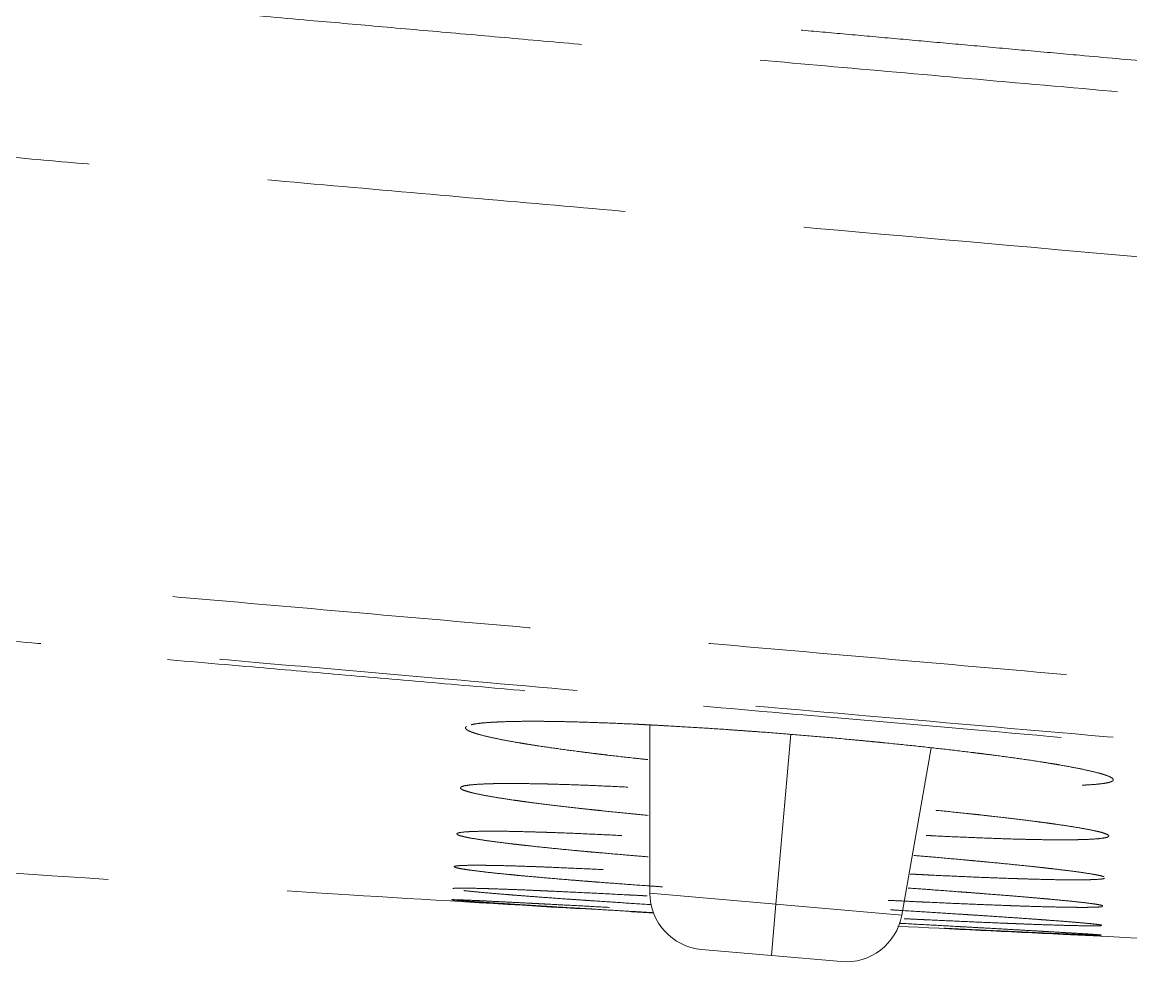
# Model space of a CAD drawing. Header units: millimetres. Extents: x 2433 to 4809, y -10272 to -6912.
# Drawn here: x 3986.93 to 4006.55, y -8263.03 to -8246.41 of the extents above; entities that cross this region are included whole.
import ezdxf

# ---------------------------------------------------------------- set-up
doc = ezdxf.new("R2010")
doc.units = ezdxf.units.MM
doc.linetypes.add('HIDDEN', pattern=[9.525, 6.35, -3.175])
doc.linetypes.add('HIDDEN2', pattern=[4.7625, 3.175, -1.5875])
doc.layers.add('HIDDEN', color=252, linetype='HIDDEN2', lineweight=13)

msp = doc.modelspace()

# ---------------------------------------------------------------- linework, layer by layer
at = {"layer": 'HIDDEN', "linetype": 'HIDDEN', "lineweight": 18, "extrusion": (-1, -2.22045e-16, 0)}
for p, q in [((3998.041, -8258.843), (3998.041, -8261.818)), ((4000.269, -8262.013), (4000.532, -8259.008)), ((4002.497, -8262.208), (4003.018, -8259.25)), ((4000.269, -8262.013), (3998.041, -8261.818)), ((4000.19, -8262.922), (4000.269, -8262.013)), ((4000.269, -8262.013), (4002.497, -8262.208)), ((4000.19, -8262.922), (3998.954, -8262.814)), ((4000.19, -8262.922), (4001.425, -8263.03))]:
    msp.add_line(p, q, dxfattribs=at)
at = {"layer": 'HIDDEN', "linetype": 'HIDDEN', "lineweight": 18}
for centre, start, end in [((3999.041, -8261.818), 180, 265), ((4001.512, -8262.034), 265, 350)]:
    msp.add_arc(centre, 1, start, end, dxfattribs=at)
for points, knots in [([(4026.015, -8248.854), (4025.937, -8248.846), (4025.781, -8248.83), (4025.547, -8248.806), (4025.315, -8248.783), (4025.084, -8248.759), (4024.854, -8248.736), (4024.625, -8248.713), (4024.398, -8248.69), (4024.172, -8248.668), (4023.947, -8248.645), (4023.723, -8248.623), (4023.5, -8248.601), (4023.279, -8248.579), (4023.059, -8248.557), (4022.84, -8248.536), (4022.6, -8248.512), (4022.34, -8248.487), (4022.061, -8248.46), (4021.785, -8248.433), (4021.513, -8248.407), (4021.245, -8248.382), (4020.98, -8248.357), (4020.719, -8248.332), (4020.461, -8248.308), (4020.208, -8248.285), (4019.957, -8248.262), (4019.711, -8248.239), (4019.468, -8248.217), (4019.236, -8248.196), (4019.011, -8248.176), (4018.788, -8248.156), (4018.556, -8248.135), (4018.313, -8248.114), (4018.061, -8248.092), (4017.799, -8248.069), (4017.551, -8248.047), (4017.319, -8248.027), (4017.106, -8248.008), (4016.894, -8247.99), (4016.682, -8247.971), (4016.47, -8247.953), (4016.259, -8247.934), (4016.047, -8247.916), (4015.877, -8247.901), (4015.747, -8247.89), (4015.655, -8247.882), (4015.557, -8247.874), (4015.454, -8247.865), (4015.346, -8247.855), (4015.232, -8247.845), (4015.114, -8247.835), (4014.99, -8247.824), (4014.861, -8247.813), (4014.727, -8247.801), (4014.587, -8247.789), (4014.443, -8247.776), (4014.293, -8247.763), (4014.048, -8247.741), (4013.712, -8247.712), (4013.286, -8247.674), (4012.863, -8247.637), (4012.115, -8247.57), (4011.046, -8247.476), (4009.664, -8247.352), (4008.305, -8247.231), (4006.968, -8247.111), (4005.78, -8247.004), (4004.737, -8246.91), (4003.839, -8246.829), (4002.96, -8246.749), (4002.1, -8246.672), (4001.259, -8246.596), (4000.438, -8246.522), (3999.635, -8246.45), (3998.61, -8246.357), (3997.378, -8246.246), (3995.953, -8246.117), (3994.591, -8245.995), (3993.293, -8245.877), (3992.024, -8245.763), (3990.782, -8245.651), (3989.564, -8245.541), (3988.401, -8245.436), (3987.294, -8245.336), (3986.241, -8245.241), (3985.255, -8245.152), (3984.33, -8245.068), (3983.461, -8244.99), (3982.627, -8244.914), (3981.682, -8244.829), (3980.636, -8244.735), (3979.5, -8244.633), (3978.563, -8244.548), (3977.807, -8244.481), (3977.217, -8244.428), (3976.643, -8244.376), (3976.085, -8244.327), (3975.539, -8244.278), (3974.892, -8244.22), (3974.146, -8244.154), (3973.293, -8244.079), (3972.444, -8244.004), (3971.593, -8243.93), (3970.742, -8243.855), (3969.988, -8243.79), (3969.327, -8243.732), (3968.759, -8243.683), (3968.018, -8243.619), (3967.088, -8243.539), (3965.952, -8243.442), (3964.964, -8243.358), (3964.134, -8243.287), (3963.477, -8243.231), (3962.796, -8243.173), (3962.089, -8243.113), (3961.066, -8243.027), (3959.686, -8242.91), (3958.302, -8242.793), (3957.204, -8242.699), (3956.429, -8242.634), (3955.624, -8242.566), (3954.787, -8242.495), (3953.92, -8242.421), (3953.022, -8242.345), (3952.092, -8242.267), (3951.05, -8242.178), (3949.885, -8242.08), (3948.586, -8241.97), (3947.223, -8241.854), (3945.797, -8241.733), (3944.407, -8241.615), (3943.054, -8241.501), (3941.745, -8241.39), (3940.383, -8241.274), (3938.969, -8241.154), (3937.813, -8241.056), (3936.929, -8240.981), (3936.333, -8240.93), (3935.731, -8240.879), (3935.124, -8240.827), (3934.511, -8240.775), (3933.892, -8240.722), (3933.268, -8240.669), (3932.639, -8240.615), (3932.005, -8240.56), (3931.365, -8240.505), (3930.663, -8240.445), (3929.895, -8240.378), (3929.056, -8240.305), (3928.199, -8240.231), (3927.506, -8240.17), (3926.984, -8240.125), (3926.641, -8240.095), (3926.302, -8240.065), (3925.967, -8240.035), (3925.694, -8240.011), (3925.483, -8239.993), (3925.334, -8239.979), (3925.191, -8239.967), (3925.052, -8239.955), (3924.918, -8239.943), (3924.789, -8239.932), (3924.666, -8239.921), (3924.547, -8239.91), (3924.434, -8239.9), (3924.325, -8239.891), (3924.222, -8239.882), (3924.124, -8239.874), (3924.031, -8239.866), (3923.91, -8239.855), (3923.761, -8239.842), (3923.579, -8239.827), (3923.395, -8239.811), (3923.209, -8239.796), (3923.02, -8239.78), (3922.828, -8239.765), (3922.635, -8239.749), (3922.439, -8239.733), (3922.266, -8239.72), (3922.117, -8239.708), (3921.993, -8239.698), (3921.872, -8239.688), (3921.751, -8239.679), (3921.633, -8239.67), (3921.516, -8239.66), (3921.401, -8239.651), (3921.288, -8239.643), (3921.176, -8239.634), (3921.066, -8239.625), (3920.957, -8239.617), (3920.851, -8239.608), (3920.746, -8239.6), (3920.642, -8239.592), (3920.448, -8239.577), (3920.162, -8239.555), (3919.784, -8239.526), (3919.406, -8239.497), (3919.028, -8239.468), (3918.65, -8239.44), (3918.273, -8239.412), (3917.895, -8239.384), (3917.517, -8239.356), (3917.266, -8239.337), (3917.14, -8239.328)], [0, 0, 0, 0, 0.002163, 0.004315, 0.006455, 0.008584, 0.010701, 0.012807, 0.014901, 0.016983, 0.019054, 0.021114, 0.023162, 0.025199, 0.027224, 0.029237, 0.031239, 0.033842, 0.036411, 0.038947, 0.041449, 0.043918, 0.046353, 0.048756, 0.051125, 0.053461, 0.055764, 0.058034, 0.060272, 0.062477, 0.064437, 0.066489, 0.068631, 0.070864, 0.073187, 0.0756, 0.078103, 0.080063, 0.082021, 0.083977, 0.085932, 0.087885, 0.089837, 0.091787, 0.093735, 0.09454, 0.095393, 0.096294, 0.097243, 0.09824, 0.099285, 0.100378, 0.101519, 0.102708, 0.103944, 0.105227, 0.106558, 0.107936, 0.109362, 0.113317, 0.117239, 0.121128, 0.124984, 0.137905, 0.15062, 0.163121, 0.175403, 0.187458, 0.195883, 0.204134, 0.212208, 0.220107, 0.227829, 0.235374, 0.242743, 0.249935, 0.263598, 0.27668, 0.289178, 0.301094, 0.31243, 0.324112, 0.335287, 0.345955, 0.356116, 0.365774, 0.374937, 0.383246, 0.391223, 0.398869, 0.406191, 0.417235, 0.427641, 0.437446, 0.443025, 0.448435, 0.453691, 0.458808, 0.463805, 0.468701, 0.476608, 0.484329, 0.492175, 0.499956, 0.507736, 0.515584, 0.520716, 0.525912, 0.531211, 0.541104, 0.551477, 0.562467, 0.568279, 0.574302, 0.580545, 0.587016, 0.593721, 0.608689, 0.624975, 0.631801, 0.638904, 0.646289, 0.653957, 0.66191, 0.67015, 0.678675, 0.687484, 0.698822, 0.71074, 0.723241, 0.736326, 0.749993, 0.761535, 0.773556, 0.786058, 0.79904, 0.812502, 0.817923, 0.823398, 0.828926, 0.834507, 0.840139, 0.845823, 0.851558, 0.857344, 0.863179, 0.869063, 0.874996, 0.882558, 0.890287, 0.898183, 0.906246, 0.909445, 0.912609, 0.915735, 0.918824, 0.921875, 0.923296, 0.92467, 0.925997, 0.927278, 0.928512, 0.929699, 0.930839, 0.931933, 0.932979, 0.933979, 0.934931, 0.935836, 0.936694, 0.937505, 0.939157, 0.94083, 0.942523, 0.944238, 0.945973, 0.94773, 0.949508, 0.951308, 0.953129, 0.954277, 0.955409, 0.956527, 0.957629, 0.958717, 0.959789, 0.960846, 0.961888, 0.962914, 0.963926, 0.964922, 0.965903, 0.966868, 0.967818, 0.968753, 0.972226, 0.975699, 0.979172, 0.982644, 0.986117, 0.989588, 0.99306, 0.99653, 1, 1, 1, 1]), ([(3971.527, -8244.568), (3971.598, -8244.574), (3971.739, -8244.586), (3971.951, -8244.605), (3972.165, -8244.623), (3972.401, -8244.644), (3972.66, -8244.667), (3972.944, -8244.692), (3973.24, -8244.718), (3973.548, -8244.745), (3973.871, -8244.774), (3974.212, -8244.804), (3974.571, -8244.835), (3974.991, -8244.872), (3975.48, -8244.915), (3976.05, -8244.966), (3976.621, -8245.016), (3977.192, -8245.067), (3977.762, -8245.117), (3978.404, -8245.173), (3979.129, -8245.237), (3979.947, -8245.31), (3980.836, -8245.388), (3981.71, -8245.465), (3982.563, -8245.541), (3983.389, -8245.613), (3984.27, -8245.691), (3985.263, -8245.779), (3986.384, -8245.878), (3987.648, -8245.989), (3989.014, -8246.11), (3990.48, -8246.239), (3991.897, -8246.364), (3993.255, -8246.484), (3994.546, -8246.598), (3995.911, -8246.719), (3997.349, -8246.846), (3999.102, -8247), (4001.214, -8247.187), (4003.731, -8247.409), (4006.457, -8247.649), (4009.394, -8247.908), (4011.776, -8248.119), (4013.543, -8248.275), (4014.635, -8248.371), (4015.756, -8248.47), (4016.904, -8248.571), (4018.081, -8248.675), (4019.036, -8248.759), (4019.771, -8248.824), (4020.288, -8248.87), (4020.838, -8248.918), (4021.422, -8248.97), (4022.039, -8249.024), (4022.553, -8249.069), (4022.951, -8249.104), (4023.219, -8249.128), (4023.478, -8249.151), (4023.729, -8249.173), (4023.971, -8249.195), (4024.205, -8249.216), (4024.43, -8249.236), (4024.647, -8249.255), (4024.855, -8249.274), (4025.055, -8249.292), (4025.246, -8249.309), (4025.429, -8249.326), (4025.603, -8249.341), (4025.768, -8249.356), (4025.925, -8249.371), (4026.027, -8249.38), (4026.077, -8249.385)], [0, 0, 0, 0, 0.003879, 0.007746, 0.011646, 0.015627, 0.020683, 0.025872, 0.031253, 0.036887, 0.042799, 0.049024, 0.055587, 0.062506, 0.072072, 0.082482, 0.09376, 0.103447, 0.113863, 0.125013, 0.138704, 0.153681, 0.169953, 0.187519, 0.201664, 0.216796, 0.232917, 0.250025, 0.271334, 0.294485, 0.319486, 0.346338, 0.375033, 0.397325, 0.420971, 0.445973, 0.472329, 0.500039, 0.542316, 0.588448, 0.638444, 0.692304, 0.75002, 0.769548, 0.789597, 0.810167, 0.831257, 0.852868, 0.874999, 0.88388, 0.893373, 0.903479, 0.914201, 0.925539, 0.937495, 0.942568, 0.947487, 0.95225, 0.956859, 0.961312, 0.96561, 0.969753, 0.973739, 0.977569, 0.981243, 0.984761, 0.988122, 0.991326, 0.994374, 0.997266, 1, 1, 1, 1]), ([(4026.068, -8252.276), (4025.961, -8252.266), (4025.74, -8252.245), (4025.402, -8252.214), (4025.051, -8252.182), (4024.685, -8252.149), (4024.306, -8252.115), (4023.913, -8252.08), (4023.505, -8252.043), (4023.084, -8252.006), (4022.609, -8251.964), (4022.084, -8251.918), (4021.515, -8251.867), (4020.946, -8251.817), (4020.376, -8251.767), (4019.806, -8251.717), (4019.335, -8251.676), (4018.779, -8251.627), (4017.957, -8251.554), (4016.59, -8251.433), (4014.676, -8251.265), (4010.683, -8250.912), (4005.3, -8250.436), (3999.841, -8249.954), (3996.013, -8249.616), (3993.292, -8249.376), (3990.529, -8249.132), (3988.11, -8248.918), (3985.967, -8248.728), (3984.032, -8248.557), (3981.852, -8248.364), (3979.982, -8248.199), (3978.52, -8248.07), (3977.559, -8247.985), (3976.638, -8247.903), (3975.756, -8247.826), (3974.913, -8247.751), (3974.109, -8247.68), (3973.345, -8247.613), (3972.62, -8247.55), (3971.934, -8247.489), (3971.489, -8247.45), (3971.274, -8247.432)], [0, 0, 0, 0, 0.005929, 0.012111, 0.018548, 0.025238, 0.032183, 0.039382, 0.046835, 0.054542, 0.062503, 0.072919, 0.083335, 0.093751, 0.104167, 0.114583, 0.124999, 0.130054, 0.14508, 0.170076, 0.205043, 0.24998, 0.388966, 0.49996, 0.54881, 0.598428, 0.648815, 0.69997, 0.730738, 0.765996, 0.805745, 0.849985, 0.868201, 0.885703, 0.902491, 0.918564, 0.933923, 0.948567, 0.962497, 0.975712, 0.988213, 1, 1, 1, 1]), ([(3970.619, -8254.913), (3970.738, -8254.924), (3970.979, -8254.945), (3971.342, -8254.977), (3971.711, -8255.009), (3972.086, -8255.042), (3972.466, -8255.075), (3972.853, -8255.109), (3973.244, -8255.143), (3973.642, -8255.178), (3974.045, -8255.213), (3974.453, -8255.249), (3974.867, -8255.285), (3975.287, -8255.322), (3975.713, -8255.359), (3976.144, -8255.396), (3976.581, -8255.435), (3977.023, -8255.473), (3977.471, -8255.512), (3977.925, -8255.552), (3978.384, -8255.592), (3978.849, -8255.633), (3979.32, -8255.674), (3979.796, -8255.715), (3980.278, -8255.758), (3980.765, -8255.8), (3981.258, -8255.843), (3981.757, -8255.887), (3982.262, -8255.931), (3982.772, -8255.975), (3983.287, -8256.02), (3983.808, -8256.066), (3985.3, -8256.196), (3987.761, -8256.411), (3991.188, -8256.71), (3994.614, -8257.009), (3998.039, -8257.308), (4001.463, -8257.607), (4004.887, -8257.906), (4008.309, -8258.204), (4011.394, -8258.474), (4014.065, -8258.707), (4016.244, -8258.898), (4018.191, -8259.068), (4019.906, -8259.217), (4021.388, -8259.347), (4022.638, -8259.456), (4023.656, -8259.545), (4024.442, -8259.613), (4024.997, -8259.661), (4025.289, -8259.687), (4025.397, -8259.696)], [0, 0, 0, 0, 0.006523, 0.01315, 0.019879, 0.02671, 0.033645, 0.040682, 0.047822, 0.055065, 0.06241, 0.069859, 0.07741, 0.085063, 0.09282, 0.100679, 0.108641, 0.116706, 0.124874, 0.133144, 0.141518, 0.149993, 0.158572, 0.167254, 0.176038, 0.184925, 0.193915, 0.203007, 0.212202, 0.221501, 0.230901, 0.240405, 0.250011, 0.312506, 0.375001, 0.437497, 0.499992, 0.562492, 0.624993, 0.687494, 0.749995, 0.794089, 0.833939, 0.869547, 0.900912, 0.928034, 0.950913, 0.96955, 0.983943, 0.994093, 1, 1, 1, 1]), ([(3970.524, -8256.031), (3970.564, -8256.035), (3970.644, -8256.042), (3970.764, -8256.052), (3970.884, -8256.063), (3971.005, -8256.073), (3971.127, -8256.084), (3971.251, -8256.095), (3971.389, -8256.107), (3971.54, -8256.12), (3971.705, -8256.135), (3971.876, -8256.149), (3972.052, -8256.165), (3972.252, -8256.182), (3972.481, -8256.202), (3972.741, -8256.225), (3973.016, -8256.249), (3973.309, -8256.274), (3973.618, -8256.301), (3973.957, -8256.331), (3974.33, -8256.363), (3974.742, -8256.399), (3975.184, -8256.438), (3975.665, -8256.48), (3976.187, -8256.525), (3976.757, -8256.575), (3977.398, -8256.631), (3978.122, -8256.694), (3978.938, -8256.765), (3979.829, -8256.842), (3980.705, -8256.919), (3981.559, -8256.993), (3982.385, -8257.065), (3983.267, -8257.142), (3984.362, -8257.237), (3985.705, -8257.354), (3987.332, -8257.496), (3989.12, -8257.652), (3990.875, -8257.805), (3992.585, -8257.953), (3994.233, -8258.097), (3995.998, -8258.251), (3998.184, -8258.441), (4000.864, -8258.675), (4004.107, -8258.957), (4007.683, -8259.269), (4010.711, -8259.533), (4013.105, -8259.741), (4014.776, -8259.887), (4016.51, -8260.038), (4017.908, -8260.159), (4018.952, -8260.25), (4019.624, -8260.309), (4020.304, -8260.368), (4020.994, -8260.428), (4021.561, -8260.478), (4021.994, -8260.516), (4022.284, -8260.541), (4022.55, -8260.564), (4022.793, -8260.585), (4023.013, -8260.604), (4023.209, -8260.621), (4023.539, -8260.65), (4023.992, -8260.689), (4024.559, -8260.738), (4024.919, -8260.769), (4025.091, -8260.783)], [0, 0, 0, 0, 0.00221, 0.004402, 0.006592, 0.008794, 0.011025, 0.013298, 0.015627, 0.018575, 0.021595, 0.024706, 0.027921, 0.031253, 0.035725, 0.040471, 0.045511, 0.050859, 0.056523, 0.062507, 0.069473, 0.076999, 0.085094, 0.09376, 0.103369, 0.113786, 0.125013, 0.138581, 0.153518, 0.169833, 0.187519, 0.201609, 0.216722, 0.232862, 0.250026, 0.276845, 0.306617, 0.339349, 0.375033, 0.403062, 0.433238, 0.465565, 0.500041, 0.553395, 0.612841, 0.678386, 0.750021, 0.779495, 0.81015, 0.841985, 0.875001, 0.887162, 0.899493, 0.911992, 0.92466, 0.937497, 0.943244, 0.948565, 0.953457, 0.957922, 0.961959, 0.965568, 0.968747, 0.980133, 0.990552, 1, 1, 1, 1]), ([(4025.219, -8260.717), (4025.095, -8260.707), (4024.836, -8260.684), (4024.428, -8260.649), (4023.984, -8260.61), (4023.596, -8260.576), (4023.166, -8260.539), (4022.598, -8260.489), (4022.002, -8260.437), (4021.478, -8260.391), (4021.126, -8260.36), (4020.744, -8260.327), (4020.333, -8260.291), (4019.892, -8260.253), (4019.421, -8260.212), (4018.92, -8260.168), (4018.094, -8260.096), (4016.966, -8259.997), (4015.559, -8259.874), (4014.194, -8259.755), (4012.87, -8259.639), (4010.284, -8259.414), (4006.619, -8259.094), (4002.063, -8258.696), (3998.005, -8258.341), (3994.406, -8258.027), (3991.472, -8257.771), (3989.16, -8257.569), (3987.365, -8257.412), (3985.738, -8257.27), (3984.099, -8257.127), (3982.472, -8256.985), (3981.005, -8256.857), (3979.849, -8256.756), (3978.952, -8256.677), (3978.137, -8256.606), (3977.317, -8256.535), (3976.502, -8256.463), (3975.719, -8256.395), (3975.049, -8256.337), (3974.479, -8256.287), (3974.042, -8256.249), (3973.722, -8256.221), (3973.497, -8256.201), (3973.284, -8256.182), (3973.082, -8256.165), (3972.892, -8256.148), (3972.714, -8256.133), (3972.546, -8256.118), (3972.39, -8256.104), (3972.225, -8256.09), (3972.052, -8256.075), (3971.871, -8256.059), (3971.702, -8256.044), (3971.546, -8256.031), (3971.401, -8256.018), (3971.285, -8256.008), (3971.194, -8256), (3971.127, -8255.994), (3971.061, -8255.988), (3970.998, -8255.983), (3970.937, -8255.977), (3970.877, -8255.972), (3970.819, -8255.967), (3970.761, -8255.962), (3970.704, -8255.957), (3970.646, -8255.952), (3970.588, -8255.947), (3970.549, -8255.943), (3970.53, -8255.942)], [0, 0, 0, 0, 0.006794, 0.014268, 0.022422, 0.031253, 0.035619, 0.046038, 0.062505, 0.06841, 0.07486, 0.081856, 0.089397, 0.097483, 0.106114, 0.115288, 0.125006, 0.151534, 0.177298, 0.202298, 0.226534, 0.250005, 0.344343, 0.427677, 0.500008, 0.566907, 0.624995, 0.66083, 0.693609, 0.723327, 0.749989, 0.783397, 0.812488, 0.830346, 0.846717, 0.861597, 0.87499, 0.891652, 0.906241, 0.917903, 0.92832, 0.937493, 0.941797, 0.945897, 0.949788, 0.95347, 0.95694, 0.9602, 0.963253, 0.9661, 0.968746, 0.972286, 0.975596, 0.978674, 0.981527, 0.984165, 0.986605, 0.987887, 0.989119, 0.990308, 0.991457, 0.992574, 0.993662, 0.994729, 0.995782, 0.996827, 0.997873, 0.998928, 1, 1, 1, 1]), ([(3994.879, -8258.838), (3994.884, -8258.837), (3994.891, -8258.836), (3994.935, -8258.826), (3994.982, -8258.819), (3995.093, -8258.806), (3995.157, -8258.801), (3995.248, -8258.795), (3995.267, -8258.794), (3995.306, -8258.792), (3995.365, -8258.789), (3995.429, -8258.786), (3995.562, -8258.782), (3995.658, -8258.78), (3995.866, -8258.777), (3995.977, -8258.777), (3996.156, -8258.778), (3996.217, -8258.779), (3996.313, -8258.78), (3996.345, -8258.781), (3996.41, -8258.782), (3996.444, -8258.782), (3996.611, -8258.786), (3996.75, -8258.789), (3997.041, -8258.798), (3997.191, -8258.804), (3997.504, -8258.816), (3997.665, -8258.823), (3997.874, -8258.833), (3997.916, -8258.835), (3998.001, -8258.84), (3998.128, -8258.846), (3998.257, -8258.853), (3998.517, -8258.868), (3998.87, -8258.888), (3999.233, -8258.912), (3999.51, -8258.931), (3999.603, -8258.938), (3999.79, -8258.951), (3999.884, -8258.958), (4000.166, -8258.979), (4000.355, -8258.994), (4000.544, -8259.009)], [0, 0, 0, 0, 0.011788, 0.011788, 0.082375, 0.082375, 0.152961, 0.152961, 0.170608, 0.170608, 0.188254, 0.223548, 0.223548, 0.294134, 0.294134, 0.364721, 0.364721, 0.400014, 0.400014, 0.417661, 0.417661, 0.435307, 0.435307, 0.505894, 0.505894, 0.576481, 0.576481, 0.647067, 0.647067, 0.664714, 0.664714, 0.68236, 0.717654, 0.717654, 0.78824, 0.858827, 0.858827, 0.89412, 0.89412, 0.929413, 0.929413, 1, 1, 1, 1]), ([(3998.007, -8259.456), (3997.929, -8259.448), (3997.852, -8259.439), (3997.611, -8259.413), (3997.451, -8259.395), (3997.256, -8259.372), (3997.217, -8259.367), (3997.14, -8259.358), (3997.102, -8259.353), (3996.988, -8259.339), (3996.914, -8259.33), (3996.697, -8259.302), (3996.56, -8259.284), (3996.298, -8259.247), (3996.174, -8259.229), (3995.997, -8259.202), (3995.94, -8259.193), (3995.858, -8259.18), (3995.83, -8259.176), (3995.777, -8259.167), (3995.75, -8259.162), (3995.621, -8259.14), (3995.526, -8259.123), (3995.353, -8259.09), (3995.274, -8259.073), (3995.134, -8259.042), (3995.071, -8259.026), (3995.004, -8259.007), (3994.991, -8259.003), (3994.966, -8258.996), (3994.954, -8258.992), (3994.921, -8258.981), (3994.9, -8258.974), (3994.847, -8258.954), (3994.82, -8258.94), (3994.785, -8258.915), (3994.776, -8258.903), (3994.778, -8258.887), (3994.781, -8258.881), (3994.789, -8258.873), (3994.792, -8258.871), (3994.796, -8258.868), (3994.797, -8258.868), (3994.797, -8258.867)], [0, 0, 0, 0, 0.037978, 0.037978, 0.11965, 0.11965, 0.140069, 0.140069, 0.160487, 0.160487, 0.201323, 0.201323, 0.282996, 0.282996, 0.364668, 0.364668, 0.405505, 0.405505, 0.425923, 0.425923, 0.446341, 0.446341, 0.528014, 0.528014, 0.609686, 0.609686, 0.691359, 0.691359, 0.711777, 0.711777, 0.732195, 0.732195, 0.773032, 0.773032, 0.854704, 0.854704, 0.936377, 0.936377, 0.977213, 0.977213, 0.997631, 0.997631, 1, 1, 1, 1]), ([(4000.544, -8259.009), (4000.734, -8259.025), (4000.922, -8259.041), (4001.294, -8259.073), (4001.479, -8259.09), (4001.755, -8259.116), (4001.846, -8259.124), (4001.983, -8259.138), (4002.028, -8259.142), (4002.119, -8259.151), (4002.164, -8259.156), (4002.39, -8259.178), (4002.566, -8259.196), (4002.911, -8259.233), (4003.248, -8259.27), (4003.568, -8259.308), (4003.763, -8259.332), (4003.802, -8259.337), (4003.879, -8259.346), (4003.917, -8259.351), (4004.031, -8259.365), (4004.104, -8259.375), (4004.321, -8259.403), (4004.459, -8259.422), (4004.72, -8259.459), (4004.844, -8259.478), (4005.02, -8259.505), (4005.077, -8259.514), (4005.16, -8259.528), (4005.187, -8259.532), (4005.241, -8259.541), (4005.267, -8259.546), (4005.397, -8259.568), (4005.491, -8259.586), (4005.664, -8259.619), (4005.743, -8259.636), (4005.884, -8259.668), (4005.946, -8259.683), (4006.013, -8259.702), (4006.026, -8259.705), (4006.051, -8259.713), (4006.087, -8259.724), (4006.117, -8259.734), (4006.171, -8259.755), (4006.225, -8259.78), (4006.242, -8259.803), (4006.241, -8259.819), (4006.238, -8259.824), (4006.23, -8259.832), (4006.227, -8259.834), (4006.22, -8259.839), (4006.215, -8259.841), (4006.191, -8259.853), (4006.161, -8259.861), (4006.086, -8259.876), (4006.039, -8259.882), (4005.928, -8259.894), (4005.864, -8259.899), (4005.773, -8259.904), (4005.754, -8259.905), (4005.716, -8259.907), (4005.656, -8259.909), (4005.592, -8259.911), (4005.459, -8259.915), (4005.363, -8259.916), (4005.155, -8259.917), (4005.044, -8259.917), (4004.865, -8259.915), (4004.803, -8259.914), (4004.708, -8259.912), (4004.676, -8259.912), (4004.61, -8259.91), (4004.577, -8259.91), (4004.41, -8259.906), (4004.27, -8259.902), (4003.98, -8259.892), (4003.829, -8259.887), (4003.517, -8259.874), (4003.355, -8259.866), (4003.146, -8259.856), (4003.103, -8259.854), (4003.019, -8259.85), (4002.975, -8259.847), (4002.931, -8259.845), (4002.929, -8259.845)], [0, 0, 0, 0, 0.036352, 0.036352, 0.072703, 0.072703, 0.090879, 0.090879, 0.099967, 0.099967, 0.109055, 0.109055, 0.145407, 0.145407, 0.181759, 0.21811, 0.21811, 0.227198, 0.227198, 0.236286, 0.236286, 0.254462, 0.254462, 0.290814, 0.290814, 0.327166, 0.327166, 0.345342, 0.345342, 0.354429, 0.354429, 0.363517, 0.363517, 0.399869, 0.399869, 0.436221, 0.436221, 0.472573, 0.472573, 0.481661, 0.481661, 0.490748, 0.508924, 0.508924, 0.545276, 0.581628, 0.581628, 0.599804, 0.599804, 0.608892, 0.608892, 0.61798, 0.61798, 0.654331, 0.654331, 0.690683, 0.690683, 0.727035, 0.727035, 0.736123, 0.736123, 0.745211, 0.763387, 0.763387, 0.799738, 0.799738, 0.83609, 0.83609, 0.854266, 0.854266, 0.863354, 0.863354, 0.872442, 0.872442, 0.908793, 0.908793, 0.945145, 0.945145, 0.981497, 0.981497, 0.990585, 0.990585, 0.999673, 1, 1, 1, 1]), ([(3998.009, -8260.442), (3997.902, -8260.431), (3997.796, -8260.421), (3997.527, -8260.395), (3997.366, -8260.379), (3997.171, -8260.358), (3997.132, -8260.354), (3997.055, -8260.346), (3997.017, -8260.342), (3996.903, -8260.33), (3996.829, -8260.322), (3996.612, -8260.298), (3996.474, -8260.282), (3996.212, -8260.25), (3996.088, -8260.235), (3995.911, -8260.212), (3995.854, -8260.204), (3995.771, -8260.193), (3995.744, -8260.189), (3995.69, -8260.181), (3995.664, -8260.178), (3995.534, -8260.159), (3995.439, -8260.144), (3995.266, -8260.116), (3995.187, -8260.102), (3995.046, -8260.076), (3994.984, -8260.063), (3994.916, -8260.047), (3994.903, -8260.044), (3994.878, -8260.038), (3994.866, -8260.035), (3994.833, -8260.026), (3994.812, -8260.02), (3994.758, -8260.003), (3994.732, -8259.993), (3994.696, -8259.973), (3994.688, -8259.963), (3994.689, -8259.95), (3994.692, -8259.946), (3994.7, -8259.94), (3994.704, -8259.938), (3994.711, -8259.934), (3994.716, -8259.932), (3994.741, -8259.923), (3994.77, -8259.917), (3994.846, -8259.905), (3994.893, -8259.9), (3995.004, -8259.892), (3995.068, -8259.888), (3995.16, -8259.885), (3995.179, -8259.884), (3995.217, -8259.883), (3995.277, -8259.881), (3995.34, -8259.88), (3995.474, -8259.878), (3995.57, -8259.878), (3995.778, -8259.879), (3995.889, -8259.881), (3996.068, -8259.884), (3996.13, -8259.885), (3996.225, -8259.887), (3996.257, -8259.888), (3996.323, -8259.89), (3996.356, -8259.891), (3996.523, -8259.896), (3996.663, -8259.9), (3996.953, -8259.911), (3997.104, -8259.917), (3997.417, -8259.931), (3997.578, -8259.939), (3997.787, -8259.95), (3997.829, -8259.952), (3997.914, -8259.956), (3997.969, -8259.959), (3998.023, -8259.962), (3998.035, -8259.963)], [0, 0, 0, 0, 0.027385, 0.027385, 0.070477, 0.070477, 0.081251, 0.081251, 0.092024, 0.092024, 0.11357, 0.11357, 0.156662, 0.156662, 0.199754, 0.199754, 0.221301, 0.221301, 0.232074, 0.232074, 0.242847, 0.242847, 0.285939, 0.285939, 0.329031, 0.329031, 0.372124, 0.372124, 0.382897, 0.382897, 0.39367, 0.39367, 0.415216, 0.415216, 0.458308, 0.458308, 0.501401, 0.501401, 0.522947, 0.522947, 0.53372, 0.53372, 0.544493, 0.544493, 0.587585, 0.587585, 0.630677, 0.630677, 0.67377, 0.67377, 0.684543, 0.684543, 0.695316, 0.716862, 0.716862, 0.759954, 0.759954, 0.803047, 0.803047, 0.824593, 0.824593, 0.835366, 0.835366, 0.846139, 0.846139, 0.889231, 0.889231, 0.932324, 0.932324, 0.975416, 0.975416, 0.986189, 0.986189, 0.996962, 1, 1, 1, 1]), ([(4003.106, -8260.353), (4003.123, -8260.355), (4003.141, -8260.356), (4003.323, -8260.375), (4003.483, -8260.391), (4003.678, -8260.412), (4003.717, -8260.416), (4003.794, -8260.424), (4003.832, -8260.428), (4003.946, -8260.441), (4004.02, -8260.449), (4004.237, -8260.473), (4004.374, -8260.489), (4004.637, -8260.521), (4004.761, -8260.536), (4004.937, -8260.559), (4004.994, -8260.567), (4005.077, -8260.578), (4005.105, -8260.582), (4005.158, -8260.589), (4005.185, -8260.593), (4005.314, -8260.611), (4005.409, -8260.626), (4005.583, -8260.653), (4005.661, -8260.667), (4005.803, -8260.692), (4005.865, -8260.705), (4005.933, -8260.72), (4005.946, -8260.723), (4005.971, -8260.728), (4006.006, -8260.737), (4006.037, -8260.745), (4006.091, -8260.762), (4006.118, -8260.772), (4006.154, -8260.79), (4006.162, -8260.799), (4006.161, -8260.811), (4006.158, -8260.815), (4006.151, -8260.821), (4006.147, -8260.823), (4006.14, -8260.826), (4006.135, -8260.828), (4006.111, -8260.837), (4006.081, -8260.842), (4006.005, -8260.853), (4005.959, -8260.857), (4005.848, -8260.865), (4005.784, -8260.868), (4005.692, -8260.871), (4005.673, -8260.871), (4005.635, -8260.872), (4005.575, -8260.873), (4005.511, -8260.874), (4005.378, -8260.875), (4005.282, -8260.875), (4005.074, -8260.874), (4004.962, -8260.872), (4004.783, -8260.869), (4004.722, -8260.867), (4004.626, -8260.865), (4004.594, -8260.864), (4004.528, -8260.862), (4004.495, -8260.862), (4004.328, -8260.857), (4004.188, -8260.852), (4003.897, -8260.841), (4003.747, -8260.835), (4003.434, -8260.822), (4003.272, -8260.814), (4003.063, -8260.804), (4003.021, -8260.802), (4002.936, -8260.798), (4002.866, -8260.794), (4002.795, -8260.79), (4002.767, -8260.789)], [0, 0, 0, 0, 0.004633, 0.004633, 0.048552, 0.048552, 0.059531, 0.059531, 0.070511, 0.070511, 0.09247, 0.09247, 0.136389, 0.136389, 0.180307, 0.180307, 0.202266, 0.202266, 0.213246, 0.213246, 0.224225, 0.224225, 0.268144, 0.268144, 0.312062, 0.312062, 0.355981, 0.355981, 0.36696, 0.36696, 0.37794, 0.399899, 0.399899, 0.443817, 0.443817, 0.487736, 0.487736, 0.509695, 0.509695, 0.520675, 0.520675, 0.531654, 0.531654, 0.575573, 0.575573, 0.619491, 0.619491, 0.663409, 0.663409, 0.674389, 0.674389, 0.685369, 0.707328, 0.707328, 0.751246, 0.751246, 0.795165, 0.795165, 0.817124, 0.817124, 0.828103, 0.828103, 0.839083, 0.839083, 0.883001, 0.883001, 0.92692, 0.92692, 0.970838, 0.970838, 0.981818, 0.981818, 0.992797, 1, 1, 1, 1]), ([(3998.011, -8261.176), (3997.881, -8261.166), (3997.754, -8261.155), (3997.464, -8261.131), (3997.303, -8261.117), (3997.108, -8261.099), (3997.069, -8261.096), (3996.992, -8261.089), (3996.954, -8261.086), (3996.84, -8261.075), (3996.766, -8261.068), (3996.549, -8261.048), (3996.411, -8261.034), (3996.148, -8261.008), (3996.024, -8260.995), (3995.848, -8260.975), (3995.79, -8260.969), (3995.707, -8260.959), (3995.68, -8260.956), (3995.626, -8260.95), (3995.6, -8260.947), (3995.47, -8260.931), (3995.375, -8260.919), (3995.201, -8260.896), (3995.122, -8260.885), (3994.981, -8260.863), (3994.919, -8260.853), (3994.851, -8260.841), (3994.838, -8260.838), (3994.813, -8260.833), (3994.801, -8260.831), (3994.767, -8260.824), (3994.747, -8260.819), (3994.693, -8260.806), (3994.666, -8260.798), (3994.631, -8260.782), (3994.622, -8260.775), (3994.624, -8260.766), (3994.627, -8260.762), (3994.635, -8260.758), (3994.638, -8260.757), (3994.646, -8260.754), (3994.65, -8260.753), (3994.675, -8260.746), (3994.705, -8260.742), (3994.781, -8260.734), (3994.828, -8260.731), (3994.939, -8260.726), (3995.003, -8260.725), (3995.095, -8260.723), (3995.114, -8260.723), (3995.152, -8260.723), (3995.212, -8260.723), (3995.276, -8260.723), (3995.409, -8260.723), (3995.505, -8260.724), (3995.713, -8260.728), (3995.825, -8260.731), (3996.004, -8260.736), (3996.066, -8260.738), (3996.161, -8260.741), (3996.194, -8260.742), (3996.259, -8260.744), (3996.292, -8260.745), (3996.46, -8260.751), (3996.599, -8260.756), (3996.89, -8260.769), (3997.041, -8260.775), (3997.353, -8260.79), (3997.515, -8260.798), (3997.724, -8260.809), (3997.767, -8260.811), (3997.851, -8260.816), (3997.922, -8260.82), (3997.994, -8260.824), (3998.023, -8260.825)], [0, 0, 0, 0, 0.032502, 0.032502, 0.075183, 0.075183, 0.085853, 0.085853, 0.096524, 0.096524, 0.117864, 0.117864, 0.160545, 0.160545, 0.203227, 0.203227, 0.224567, 0.224567, 0.235238, 0.235238, 0.245908, 0.245908, 0.288589, 0.288589, 0.33127, 0.33127, 0.373952, 0.373952, 0.384622, 0.384622, 0.395292, 0.395292, 0.416633, 0.416633, 0.459314, 0.459314, 0.501995, 0.501995, 0.523336, 0.523336, 0.534006, 0.534006, 0.544677, 0.544677, 0.587358, 0.587358, 0.630039, 0.630039, 0.67272, 0.67272, 0.683391, 0.683391, 0.694061, 0.715402, 0.715402, 0.758083, 0.758083, 0.800764, 0.800764, 0.822105, 0.822105, 0.832775, 0.832775, 0.843445, 0.843445, 0.886126, 0.886126, 0.928808, 0.928808, 0.971489, 0.971489, 0.982159, 0.982159, 0.99283, 1, 1, 1, 1]), ([(3982.119, -8261.117), (3982.539, -8261.151), (3986.07, -8261.426), (3990.966, -8261.744), (3995.443, -8262.014), (3996.806, -8262.094)], [0, 0, 0, 0, 0.085903, 0.721754, 1, 1, 1, 1]), ([(4002.714, -8261.152), (4002.844, -8261.163), (4002.972, -8261.174), (4003.262, -8261.199), (4003.422, -8261.213), (4003.618, -8261.231), (4003.656, -8261.235), (4003.734, -8261.242), (4003.772, -8261.245), (4003.885, -8261.256), (4003.96, -8261.263), (4004.176, -8261.283), (4004.314, -8261.297), (4004.577, -8261.323), (4004.701, -8261.336), (4004.878, -8261.355), (4004.935, -8261.361), (4005.018, -8261.37), (4005.045, -8261.373), (4005.099, -8261.38), (4005.126, -8261.383), (4005.255, -8261.398), (4005.35, -8261.409), (4005.524, -8261.431), (4005.603, -8261.442), (4005.744, -8261.462), (4005.807, -8261.471), (4005.875, -8261.483), (4005.888, -8261.485), (4005.913, -8261.489), (4005.948, -8261.496), (4005.979, -8261.502), (4006.033, -8261.514), (4006.06, -8261.522), (4006.08, -8261.529), (4006.081, -8261.53), (4006.082, -8261.53)], [0, 0, 0, 0, 0.070421, 0.070421, 0.162655, 0.162655, 0.185713, 0.185713, 0.208772, 0.208772, 0.254889, 0.254889, 0.347123, 0.347123, 0.439357, 0.439357, 0.485474, 0.485474, 0.508532, 0.508532, 0.531591, 0.531591, 0.623825, 0.623825, 0.716059, 0.716059, 0.808293, 0.808293, 0.831351, 0.831351, 0.85441, 0.900527, 0.900527, 0.992761, 0.992761, 1, 1, 1, 1]), ([(3998.264, -8261.707), (3998.205, -8261.703), (3998.147, -8261.699), (3997.917, -8261.683), (3997.749, -8261.671), (3997.42, -8261.646), (3997.259, -8261.634), (3997.063, -8261.619), (3997.025, -8261.616), (3996.947, -8261.61), (3996.909, -8261.607), (3996.795, -8261.598), (3996.721, -8261.592), (3996.504, -8261.575), (3996.366, -8261.563), (3996.103, -8261.54), (3995.979, -8261.529), (3995.802, -8261.513), (3995.745, -8261.508), (3995.662, -8261.5), (3995.635, -8261.497), (3995.581, -8261.492), (3995.555, -8261.489), (3995.425, -8261.477), (3995.33, -8261.467), (3995.156, -8261.448), (3995.077, -8261.439), (3994.936, -8261.421), (3994.873, -8261.413), (3994.806, -8261.403), (3994.793, -8261.402), (3994.768, -8261.398), (3994.756, -8261.396), (3994.722, -8261.39), (3994.702, -8261.387), (3994.648, -8261.377), (3994.621, -8261.371), (3994.586, -8261.359), (3994.577, -8261.354), (3994.579, -8261.347), (3994.582, -8261.345), (3994.59, -8261.342), (3994.593, -8261.341), (3994.601, -8261.34), (3994.605, -8261.339), (3994.631, -8261.335), (3994.66, -8261.332), (3994.737, -8261.328), (3994.784, -8261.327), (3994.895, -8261.325), (3994.96, -8261.325), (3995.051, -8261.325), (3995.07, -8261.326), (3995.109, -8261.326), (3995.169, -8261.327), (3995.232, -8261.328), (3995.366, -8261.33), (3995.463, -8261.332), (3995.671, -8261.338), (3995.783, -8261.342), (3995.962, -8261.348), (3996.024, -8261.35), (3996.119, -8261.354), (3996.152, -8261.355), (3996.218, -8261.358), (3996.251, -8261.359), (3996.418, -8261.366), (3996.558, -8261.372), (3996.849, -8261.385), (3997, -8261.392), (3997.313, -8261.407), (3997.475, -8261.415), (3997.684, -8261.425), (3997.727, -8261.428), (3997.811, -8261.432), (3997.895, -8261.436), (3997.979, -8261.441), (3998.021, -8261.443)], [0, 0, 0, 0, 0.013832, 0.013832, 0.055369, 0.055369, 0.096905, 0.096905, 0.10729, 0.10729, 0.117674, 0.117674, 0.138442, 0.138442, 0.179979, 0.179979, 0.221516, 0.221516, 0.242285, 0.242285, 0.252669, 0.252669, 0.263053, 0.263053, 0.30459, 0.30459, 0.346127, 0.346127, 0.387664, 0.387664, 0.398048, 0.398048, 0.408432, 0.408432, 0.4292, 0.4292, 0.470737, 0.470737, 0.512274, 0.512274, 0.533043, 0.533043, 0.543427, 0.543427, 0.553811, 0.553811, 0.595348, 0.595348, 0.636885, 0.636885, 0.678422, 0.678422, 0.688806, 0.688806, 0.69919, 0.719958, 0.719958, 0.761495, 0.761495, 0.803032, 0.803032, 0.823801, 0.823801, 0.834185, 0.834185, 0.844569, 0.844569, 0.886106, 0.886106, 0.927643, 0.927643, 0.96918, 0.96918, 0.979564, 0.979564, 0.989948, 1, 1, 1, 1]), ([(4006.087, -8261.558), (4006.087, -8261.558), (4006.087, -8261.558), (4006.083, -8261.56), (4006.078, -8261.561), (4006.053, -8261.566), (4006.024, -8261.57), (4005.948, -8261.576), (4005.902, -8261.578), (4005.791, -8261.582), (4005.726, -8261.583), (4005.635, -8261.583), (4005.616, -8261.583), (4005.577, -8261.583), (4005.518, -8261.583), (4005.454, -8261.583), (4005.321, -8261.582), (4005.128, -8261.579), (4004.905, -8261.573), (4004.725, -8261.568), (4004.663, -8261.566), (4004.568, -8261.563), (4004.535, -8261.562), (4004.47, -8261.56), (4004.437, -8261.559), (4004.269, -8261.553), (4004.129, -8261.548), (4003.838, -8261.537), (4003.687, -8261.53), (4003.374, -8261.516), (4003.212, -8261.509), (4003.003, -8261.499), (4002.961, -8261.497), (4002.876, -8261.492), (4002.786, -8261.488), (4002.695, -8261.483), (4002.647, -8261.481)], [0, 0, 0, 0, 0.001086, 0.001086, 0.023728, 0.023728, 0.114295, 0.114295, 0.204863, 0.204863, 0.29543, 0.29543, 0.318072, 0.318072, 0.340714, 0.385998, 0.385998, 0.476565, 0.567133, 0.567133, 0.612416, 0.612416, 0.635058, 0.635058, 0.6577, 0.6577, 0.748268, 0.748268, 0.838835, 0.838835, 0.929403, 0.929403, 0.952044, 0.952044, 0.974686, 1, 1, 1, 1]), ([(3994.555, -8261.736), (3994.556, -8261.736), (3994.556, -8261.736), (3994.56, -8261.735), (3994.563, -8261.734), (3994.571, -8261.734), (3994.575, -8261.733), (3994.601, -8261.731), (3994.63, -8261.73), (3994.707, -8261.729), (3994.754, -8261.73), (3994.865, -8261.731), (3994.93, -8261.732), (3995.022, -8261.735), (3995.041, -8261.735), (3995.079, -8261.736), (3995.139, -8261.738), (3995.203, -8261.74), (3995.337, -8261.744), (3995.433, -8261.748), (3995.642, -8261.755), (3995.754, -8261.76), (3995.933, -8261.767), (3995.995, -8261.77), (3996.091, -8261.774), (3996.123, -8261.776), (3996.189, -8261.779), (3996.222, -8261.78), (3996.39, -8261.788), (3996.53, -8261.794), (3996.821, -8261.808), (3996.972, -8261.815), (3997.285, -8261.831), (3997.447, -8261.839), (3997.657, -8261.85), (3997.699, -8261.852), (3997.784, -8261.856), (3997.868, -8261.861), (3997.952, -8261.865), (3997.994, -8261.867)], [0, 0, 0, 0, 0.004252, 0.004252, 0.026392, 0.026392, 0.048531, 0.048531, 0.137089, 0.137089, 0.225648, 0.225648, 0.314206, 0.314206, 0.336345, 0.336345, 0.358485, 0.402764, 0.402764, 0.491322, 0.491322, 0.57988, 0.57988, 0.624159, 0.624159, 0.646299, 0.646299, 0.668438, 0.668438, 0.756997, 0.756997, 0.845555, 0.845555, 0.934113, 0.934113, 0.956252, 0.956252, 0.978392, 1, 1, 1, 1]), ([(3998.055, -8262.021), (3997.884, -8262.01), (3997.718, -8262), (3997.39, -8261.978), (3997.23, -8261.968), (3997.034, -8261.954), (3996.995, -8261.952), (3996.918, -8261.947), (3996.88, -8261.944), (3996.766, -8261.936), (3996.692, -8261.931), (3996.475, -8261.916), (3996.337, -8261.906), (3996.074, -8261.887), (3995.949, -8261.877), (3995.773, -8261.864), (3995.716, -8261.86), (3995.632, -8261.853), (3995.605, -8261.851), (3995.551, -8261.847), (3995.525, -8261.844), (3995.395, -8261.834), (3995.3, -8261.826), (3995.126, -8261.811), (3995.047, -8261.804), (3994.906, -8261.79), (3994.843, -8261.784), (3994.776, -8261.776), (3994.763, -8261.775), (3994.749, -8261.774), (3994.748, -8261.773), (3994.747, -8261.773)], [0, 0, 0, 0, 0.106747, 0.106747, 0.214791, 0.214791, 0.241802, 0.241802, 0.268813, 0.268813, 0.322835, 0.322835, 0.430879, 0.430879, 0.538923, 0.538923, 0.592945, 0.592945, 0.619956, 0.619956, 0.646967, 0.646967, 0.755011, 0.755011, 0.863054, 0.863054, 0.971098, 0.971098, 0.998109, 0.998109, 1, 1, 1, 1]), ([(4002.61, -8261.729), (4002.763, -8261.74), (4002.913, -8261.75), (4003.225, -8261.773), (4003.385, -8261.785), (4003.581, -8261.8), (4003.62, -8261.803), (4003.697, -8261.808), (4003.735, -8261.811), (4003.849, -8261.82), (4003.923, -8261.826), (4004.14, -8261.843), (4004.278, -8261.854), (4004.541, -8261.875), (4004.665, -8261.886), (4004.842, -8261.901), (4004.899, -8261.906), (4004.982, -8261.913), (4005.01, -8261.916), (4005.064, -8261.92), (4005.09, -8261.923), (4005.22, -8261.935), (4005.315, -8261.944), (4005.489, -8261.961), (4005.568, -8261.969), (4005.709, -8261.985), (4005.771, -8261.992), (4005.839, -8262.001), (4005.852, -8262.003), (4005.877, -8262.006), (4005.913, -8262.011), (4005.943, -8262.016), (4005.998, -8262.025), (4006.025, -8262.031), (4006.049, -8262.037), (4006.054, -8262.039), (4006.058, -8262.04)], [0, 0, 0, 0, 0.079429, 0.079429, 0.168424, 0.168424, 0.190673, 0.190673, 0.212922, 0.212922, 0.25742, 0.25742, 0.346416, 0.346416, 0.435411, 0.435411, 0.479909, 0.479909, 0.502158, 0.502158, 0.524407, 0.524407, 0.613402, 0.613402, 0.702398, 0.702398, 0.791394, 0.791394, 0.813643, 0.813643, 0.835892, 0.880389, 0.880389, 0.969385, 0.969385, 1, 1, 1, 1]), ([(3998.08, -8262.162), (3998.069, -8262.162), (3998.059, -8262.161), (3997.875, -8262.151), (3997.707, -8262.141), (3997.377, -8262.122), (3997.217, -8262.112), (3997.021, -8262.1), (3996.982, -8262.098), (3996.905, -8262.093), (3996.867, -8262.091), (3996.753, -8262.084), (3996.679, -8262.08), (3996.461, -8262.067), (3996.323, -8262.058), (3996.06, -8262.042), (3995.936, -8262.034), (3995.759, -8262.023), (3995.702, -8262.02), (3995.619, -8262.014), (3995.591, -8262.012), (3995.537, -8262.009), (3995.511, -8262.007), (3995.381, -8261.999), (3995.286, -8261.993), (3995.112, -8261.981), (3995.033, -8261.976), (3994.891, -8261.966), (3994.829, -8261.961), (3994.761, -8261.956), (3994.748, -8261.955), (3994.723, -8261.953), (3994.711, -8261.952), (3994.677, -8261.95), (3994.657, -8261.948), (3994.602, -8261.944), (3994.576, -8261.941), (3994.54, -8261.937), (3994.532, -8261.936), (3994.533, -8261.935), (3994.536, -8261.934), (3994.544, -8261.934), (3994.548, -8261.934), (3994.555, -8261.934), (3994.56, -8261.934), (3994.585, -8261.934), (3994.615, -8261.935), (3994.691, -8261.938), (3994.738, -8261.94), (3994.85, -8261.944), (3994.914, -8261.947), (3995.006, -8261.951), (3995.025, -8261.952), (3995.064, -8261.954), (3995.123, -8261.957), (3995.187, -8261.96), (3995.321, -8261.967), (3995.417, -8261.971), (3995.626, -8261.982), (3995.738, -8261.987), (3995.917, -8261.997), (3995.979, -8262), (3996.075, -8262.005), (3996.107, -8262.007), (3996.173, -8262.01), (3996.206, -8262.012), (3996.374, -8262.021), (3996.514, -8262.028), (3996.805, -8262.043), (3996.956, -8262.051), (3997.269, -8262.068), (3997.431, -8262.077), (3997.641, -8262.088), (3997.683, -8262.09), (3997.768, -8262.095), (3997.819, -8262.098), (3997.87, -8262.101), (3997.879, -8262.101)], [0, 0, 0, 0, 0.002626, 0.002626, 0.044977, 0.044977, 0.087328, 0.087328, 0.097916, 0.097916, 0.108504, 0.108504, 0.12968, 0.12968, 0.172031, 0.172031, 0.214382, 0.214382, 0.235558, 0.235558, 0.246146, 0.246146, 0.256734, 0.256734, 0.299085, 0.299085, 0.341437, 0.341437, 0.383788, 0.383788, 0.394376, 0.394376, 0.404964, 0.404964, 0.426139, 0.426139, 0.468491, 0.468491, 0.510842, 0.510842, 0.532018, 0.532018, 0.542605, 0.542605, 0.553193, 0.553193, 0.595545, 0.595545, 0.637896, 0.637896, 0.680247, 0.680247, 0.690835, 0.690835, 0.701423, 0.722599, 0.722599, 0.76495, 0.76495, 0.807301, 0.807301, 0.828477, 0.828477, 0.839065, 0.839065, 0.849653, 0.849653, 0.892004, 0.892004, 0.934355, 0.934355, 0.976707, 0.976707, 0.987295, 0.987295, 0.997882, 1, 1, 1, 1]), ([(4006.05, -8262.057), (4006.05, -8262.057), (4006.05, -8262.057), (4006.046, -8262.058), (4006.042, -8262.058), (4006.017, -8262.062), (4005.987, -8262.064), (4005.911, -8262.068), (4005.864, -8262.069), (4005.753, -8262.07), (4005.688, -8262.07), (4005.596, -8262.07), (4005.577, -8262.069), (4005.539, -8262.069), (4005.479, -8262.068), (4005.415, -8262.067), (4005.281, -8262.065), (4005.185, -8262.063), (4004.976, -8262.058), (4004.864, -8262.055), (4004.685, -8262.049), (4004.623, -8262.047), (4004.527, -8262.044), (4004.494, -8262.043), (4004.429, -8262.04), (4004.396, -8262.039), (4004.228, -8262.033), (4004.088, -8262.028), (4003.797, -8262.016), (4003.645, -8262.01), (4003.332, -8261.996), (4003.17, -8261.989), (4002.96, -8261.979), (4002.918, -8261.978), (4002.833, -8261.974), (4002.706, -8261.968), (4002.577, -8261.961), (4002.413, -8261.953), (4002.336, -8261.949), (4002.259, -8261.946)], [0, 0, 0, 0, 0.000898, 0.000898, 0.022264, 0.022264, 0.107726, 0.107726, 0.193189, 0.193189, 0.278652, 0.278652, 0.300017, 0.300017, 0.321383, 0.364115, 0.364115, 0.449577, 0.449577, 0.53504, 0.53504, 0.577771, 0.577771, 0.599137, 0.599137, 0.620503, 0.620503, 0.705965, 0.705965, 0.791428, 0.791428, 0.876891, 0.876891, 0.898257, 0.898257, 0.919622, 0.962354, 0.962354, 1, 1, 1, 1]), ([(4002.298, -8262.113), (4002.376, -8262.118), (4002.452, -8262.123), (4002.701, -8262.138), (4002.869, -8262.149), (4003.199, -8262.169), (4003.359, -8262.18), (4003.555, -8262.192), (4003.594, -8262.195), (4003.671, -8262.2), (4003.709, -8262.202), (4003.823, -8262.21), (4003.897, -8262.214), (4004.114, -8262.229), (4004.252, -8262.238), (4004.515, -8262.256), (4004.64, -8262.264), (4004.817, -8262.277), (4004.874, -8262.281), (4004.957, -8262.287), (4004.984, -8262.289), (4005.038, -8262.293), (4005.065, -8262.295), (4005.194, -8262.305), (4005.29, -8262.312), (4005.464, -8262.325), (4005.542, -8262.332), (4005.684, -8262.344), (4005.746, -8262.35), (4005.814, -8262.356), (4005.827, -8262.357), (4005.852, -8262.36), (4005.888, -8262.364), (4005.918, -8262.367), (4005.973, -8262.373), (4006, -8262.377), (4006.028, -8262.383), (4006.035, -8262.384), (4006.039, -8262.386)], [0, 0, 0, 0, 0.036567, 0.036567, 0.119768, 0.119768, 0.20297, 0.20297, 0.22377, 0.22377, 0.24457, 0.24457, 0.286171, 0.286171, 0.369372, 0.369372, 0.452574, 0.452574, 0.494175, 0.494175, 0.514975, 0.514975, 0.535775, 0.535775, 0.618977, 0.618977, 0.702178, 0.702178, 0.785379, 0.785379, 0.80618, 0.80618, 0.82698, 0.868581, 0.868581, 0.951782, 0.951782, 1, 1, 1, 1]), ([(4002.467, -8262.352), (4002.482, -8262.353), (4002.498, -8262.354), (4002.686, -8262.364), (4002.855, -8262.374), (4003.184, -8262.392), (4003.345, -8262.401), (4003.54, -8262.412), (4003.579, -8262.414), (4003.656, -8262.418), (4003.695, -8262.42), (4003.808, -8262.427), (4003.883, -8262.431), (4004.1, -8262.443), (4004.238, -8262.451), (4004.501, -8262.466), (4004.626, -8262.473), (4004.802, -8262.483), (4004.86, -8262.486), (4004.943, -8262.491), (4004.97, -8262.492), (4005.024, -8262.496), (4005.051, -8262.497), (4005.181, -8262.505), (4005.276, -8262.51), (4005.45, -8262.521), (4005.529, -8262.525), (4005.67, -8262.534), (4005.733, -8262.538), (4005.814, -8262.543), (4005.839, -8262.545), (4005.885, -8262.548), (4005.905, -8262.55), (4005.959, -8262.554), (4005.986, -8262.556), (4006.022, -8262.559), (4006.031, -8262.56), (4006.03, -8262.562), (4006.027, -8262.562), (4006.019, -8262.562), (4006.016, -8262.562), (4006.008, -8262.562), (4006.004, -8262.562), (4005.978, -8262.562), (4005.949, -8262.561), (4005.873, -8262.559), (4005.826, -8262.557), (4005.714, -8262.553), (4005.65, -8262.551), (4005.558, -8262.547), (4005.539, -8262.546), (4005.5, -8262.545), (4005.44, -8262.542), (4005.376, -8262.539), (4005.243, -8262.534), (4005.146, -8262.53), (4004.937, -8262.52), (4004.825, -8262.515), (4004.645, -8262.507), (4004.583, -8262.504), (4004.487, -8262.5), (4004.455, -8262.498), (4004.389, -8262.495), (4004.356, -8262.493), (4004.188, -8262.485), (4004.048, -8262.479), (4003.757, -8262.465), (4003.606, -8262.457), (4003.292, -8262.442), (4003.13, -8262.434), (4002.92, -8262.423), (4002.878, -8262.421), (4002.793, -8262.417), (4002.667, -8262.411), (4002.539, -8262.404), (4002.454, -8262.4)], [0, 0, 0, 0, 0.003717, 0.003717, 0.045244, 0.045244, 0.086771, 0.086771, 0.097153, 0.097153, 0.107535, 0.107535, 0.128299, 0.128299, 0.169826, 0.169826, 0.211354, 0.211354, 0.232117, 0.232117, 0.242499, 0.242499, 0.252881, 0.252881, 0.294408, 0.294408, 0.335936, 0.335936, 0.377463, 0.377463, 0.398227, 0.398227, 0.41899, 0.41899, 0.460518, 0.460518, 0.502045, 0.502045, 0.522809, 0.522809, 0.533191, 0.533191, 0.543573, 0.543573, 0.5851, 0.5851, 0.626627, 0.626627, 0.668155, 0.668155, 0.678537, 0.678537, 0.688918, 0.709682, 0.709682, 0.75121, 0.75121, 0.792737, 0.792737, 0.813501, 0.813501, 0.823882, 0.823882, 0.834264, 0.834264, 0.875792, 0.875792, 0.917319, 0.917319, 0.958846, 0.958846, 0.969228, 0.969228, 0.97961, 1, 1, 1, 1]), ([(4006.025, -8262.394), (4006.025, -8262.394), (4006.025, -8262.394), (4006.021, -8262.394), (4006.016, -8262.395), (4005.991, -8262.396), (4005.962, -8262.397), (4005.885, -8262.398), (4005.838, -8262.398), (4005.727, -8262.396), (4005.662, -8262.395), (4005.57, -8262.393), (4005.551, -8262.393), (4005.513, -8262.392), (4005.453, -8262.39), (4005.389, -8262.389), (4005.255, -8262.385), (4005.158, -8262.382), (4004.95, -8262.375), (4004.838, -8262.371), (4004.658, -8262.364), (4004.596, -8262.362), (4004.5, -8262.358), (4004.467, -8262.357), (4004.402, -8262.354), (4004.369, -8262.353), (4004.201, -8262.346), (4004.061, -8262.34), (4003.769, -8262.328), (4003.618, -8262.321), (4003.305, -8262.307), (4003.142, -8262.3), (4002.933, -8262.29), (4002.89, -8262.288), (4002.806, -8262.284), (4002.704, -8262.279), (4002.601, -8262.274), (4002.541, -8262.271)], [0, 0, 0, 0, 0.000901, 0.000901, 0.023405, 0.023405, 0.113422, 0.113422, 0.203439, 0.203439, 0.293456, 0.293456, 0.315961, 0.315961, 0.338465, 0.383473, 0.383473, 0.47349, 0.47349, 0.563507, 0.563507, 0.608516, 0.608516, 0.63102, 0.63102, 0.653524, 0.653524, 0.743541, 0.743541, 0.833558, 0.833558, 0.923576, 0.923576, 0.94608, 0.94608, 0.968584, 1, 1, 1, 1]), ([(4002.43, -8262.404), (4003.404, -8262.454), (4006.506, -8262.609), (4010.81, -8262.803), (4014.141, -8262.935), (4015.341, -8262.98)], [0, 0, 0, 0, 0.226361, 0.721064, 1, 1, 1, 1])]:
    msp.add_open_spline(points, degree=3, knots=knots, dxfattribs=at)
msp.add_open_spline([(3997.688, -8262.145), (3997.827, -8262.153), (3997.966, -8262.161), (3998.105, -8262.169)], degree=3, dxfattribs=at)

doc.saveas('drawing.dxf')
